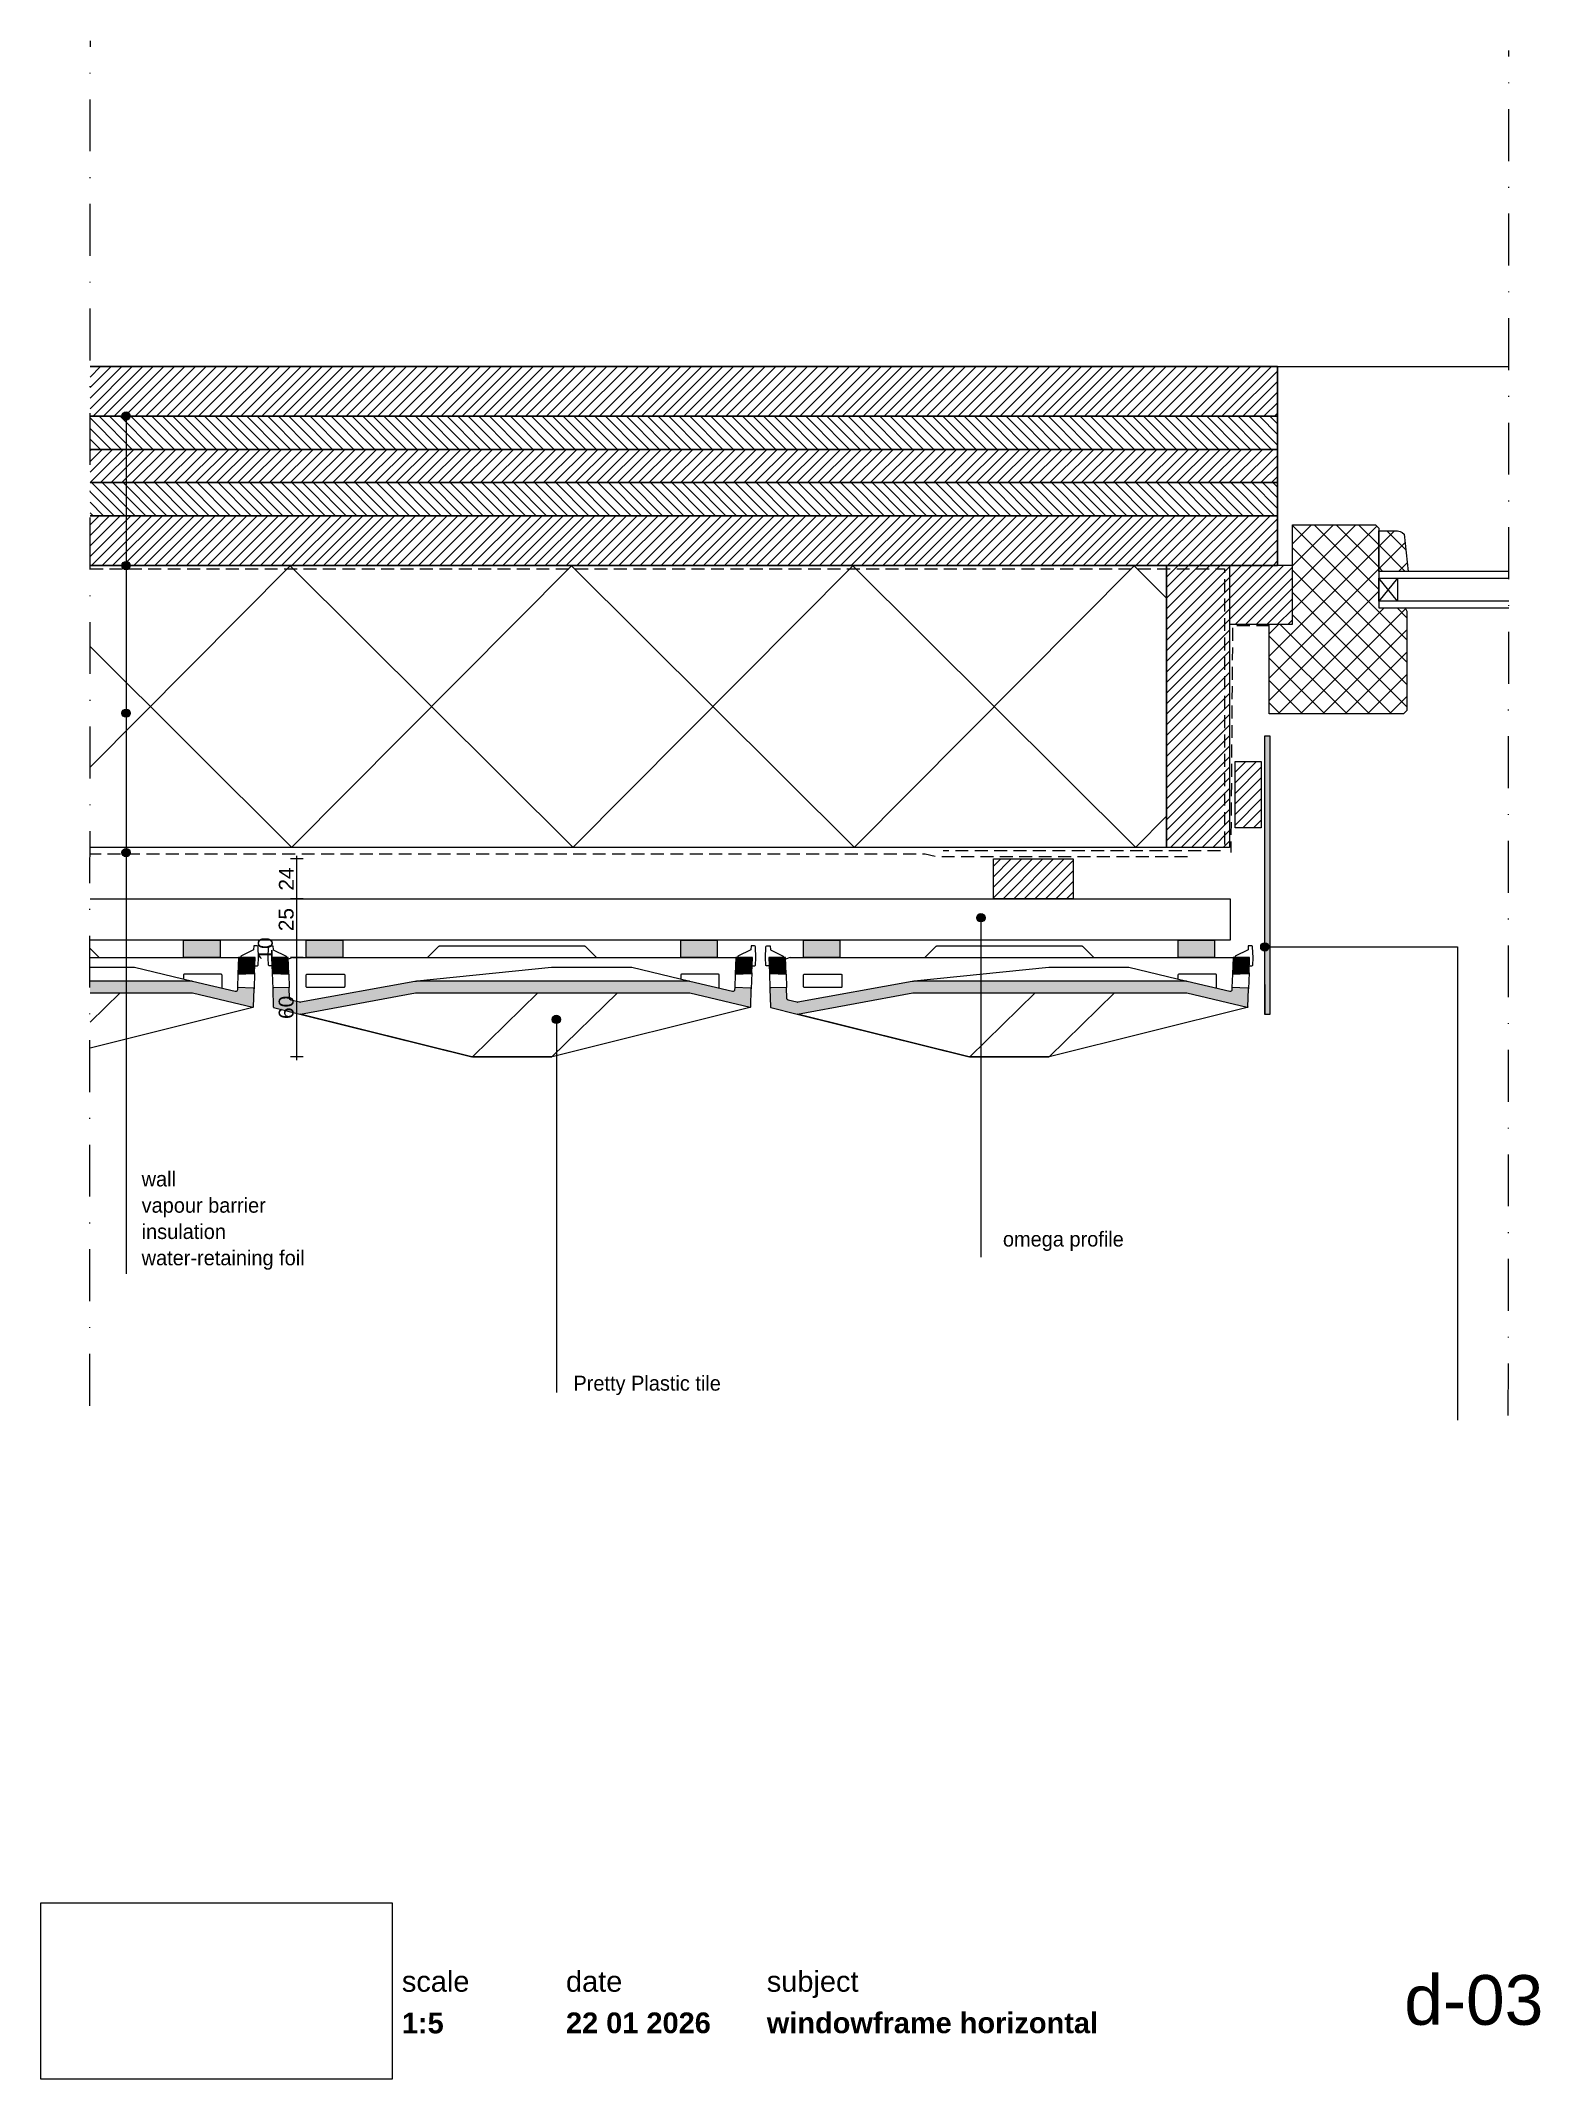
# Paper-space layout 'd-03 windowframe horizontal' of a CAD drawing. Header units: millimetres. Extents: x 14 to 195, y 11 to 257.
import ezdxf
from ezdxf.xclip import XClip

# ---------------------------------------------------------------- set-up
doc = ezdxf.new("R2010")
doc.units = ezdxf.units.MM
doc.header["$MEASUREMENT"] = 0
doc.header["$XCLIPFRAME"] = 0
for name, pattern in [('B0302', [12.51, 6.26, -3.125, 0, -3.125]), ('B0701', [2.3412, 1.56, -0.7812]), ('Wipeout_Contour', [1000, 0, -1000])]:
    doc.linetypes.add(name, pattern=pattern)
for name, color, linetype in [('#01', 7, 'Continuous'), ('Dim - 1_50_100', 7, 'Continuous'), ('Info - 1_50_100', 7, 'Continuous'), ('Info - 1_5_10', 7, 'Continuous'), ('Info - English', 7, 'Continuous')]:
    doc.layers.add(name, color=color, linetype=linetype)
doc.styles.add('GENERATED_STYLE_1', font='HelveticaNeue.ttc')
doc.styles.add('GENERATED_STYLE_2', font='HelveticaNeue.ttc')
doc.styles.add('GENERATED_STYLE_3', font='Helvetica.ttc')
doc.styles.add('GENERATED_STYLE_4', font='')
doc.styles.get('GENERATED_STYLE_4').set_extended_font_data('Work Sans')
picture_1 = doc.add_image_def('image1.png', size_in_pixel=(317, 159))
pattern_1 = [(45, (-5632.7268, 463.4281), (-0.6363961, 0.6363961), [])]
pattern_2 = [(315, (-5632.7268, 463.4281), (0.6363961, 0.6363961), [])]
pattern_3 = [(45, (-5632.7268, 463.4281), (-1.3435029, 1.3435029), []), (135, (-5632.7268, 463.4281), (1.3435029, 1.3435029), [])]

# ---------------------------------------------------------------- blocks, each defined once
blk = doc.blocks.new('Drawing_1_1', base_point=(-200, 60))
at = {"color": 2, "linetype": 'Continuous', "lineweight": 0}
for s, insert, char_height, attachment_point, style in [('\\A1;{\\pql;\\fHelvetica Neue|b0|i0|c0|p0;\\W1.000000;scale}', (57.28, 24.14), 2.5, 1, 'GENERATED_STYLE_1'), ('\\A1;{\\pql;\\fHelvetica Neue|b0|i0|c0|p0;\\W1.000000;date}', (77.08, 24.14), 2.5, 1, 'GENERATED_STYLE_1'), ('\\A1;{\\pql;\\fHelvetica Neue|b0|i0|c0|p0;\\W1.000000;subject}', (101.31, 24.14), 2.5, 1, 'GENERATED_STYLE_1'), ('\\A1;{\\pqr;\\fHelvetica Neue|b0|i0|c0|p0;\\W1.000000;d-03}', (195, 23.65), 6, 3, 'GENERATED_STYLE_1'), ('\\A1;{\\pql;\\fHelvetica Neue|b1|i0|c0|p0;\\W1.000000;1:5}', (57.28, 19.12), 2.5, 1, 'GENERATED_STYLE_2'), ('\\A1;{\\pql;\\fHelvetica Neue|b1|i0|c0|p0;\\W1.000000;22 01 2026}', (77.08, 19.14), 2.5, 1, 'GENERATED_STYLE_2'), ('\\A1;{\\pql;\\fHelvetica Neue|b1|i0|c0|p0;\\W1.000000;windowframe horizontal}', (101.31, 19.14), 2.5, 1, 'GENERATED_STYLE_2')]:
    blk.add_mtext(s, dxfattribs=dict(at, insert=insert, char_height=char_height, attachment_point=attachment_point, style=style))
at = {"color": 254, "linetype": 'Wipeout_Contour', "lineweight": 0, "ltscale": 174.062972}
blk.add_wipeout([(13.71, 11.09), (56.11, 11.09), (56.11, 32.35), (13.71, 32.35)], dxfattribs=at)
at = {"color": 9, "lineweight": 0}
image = blk.add_image(picture_1, insert=(13.71, 11.09), size_in_units=(42.4, 21.27), dxfattribs=at)
image.set_boundary_path([(-0.5, -0.5), (316.5, 158.5)])
blk = doc.blocks.new('Drawing_2_1', base_point=(-5632.73, 463.43))
at = {"layer": '#01', "linetype": 'Continuous', "lineweight": 0, "true_color": 0x000000}
for points in [[(23.51, 211.73), (23.54, 211.54), (23.65, 211.38), (23.81, 211.27), (24.01, 211.23), (24.2, 211.27), (24.36, 211.38), (24.47, 211.54), (24.51, 211.73), (24.47, 211.92), (24.36, 212.08), (24.2, 212.19), (24.01, 212.23), (23.81, 212.19), (23.65, 212.08), (23.54, 211.92)], [(23.51, 193.69), (23.54, 193.5), (23.65, 193.34), (23.81, 193.23), (24.01, 193.19), (24.2, 193.23), (24.36, 193.34), (24.47, 193.5), (24.51, 193.69), (24.47, 193.88), (24.36, 194.04), (24.2, 194.15), (24.01, 194.19), (23.81, 194.15), (23.65, 194.04), (23.54, 193.88)], [(23.51, 175.88), (23.54, 175.69), (23.65, 175.52), (23.81, 175.42), (24.01, 175.38), (24.2, 175.42), (24.36, 175.52), (24.47, 175.69), (24.51, 175.88), (24.47, 176.07), (24.36, 176.23), (24.2, 176.34), (24.01, 176.38), (23.81, 176.34), (23.65, 176.23), (23.54, 176.07)], [(23.51, 159.06), (23.54, 158.87), (23.65, 158.71), (23.81, 158.6), (24.01, 158.56), (24.2, 158.6), (24.36, 158.71), (24.47, 158.87), (24.51, 159.06), (24.47, 159.25), (24.36, 159.42), (24.2, 159.52), (24.01, 159.56), (23.81, 159.52), (23.65, 159.42), (23.54, 159.25)], [(126.64, 151.2), (126.68, 151.01), (126.79, 150.85), (126.95, 150.74), (127.14, 150.7), (127.33, 150.74), (127.5, 150.85), (127.6, 151.01), (127.64, 151.2), (127.6, 151.39), (127.5, 151.55), (127.33, 151.66), (127.14, 151.7), (126.95, 151.66), (126.79, 151.55), (126.68, 151.39)], [(160.9, 147.69), (160.94, 147.5), (161.05, 147.33), (161.21, 147.23), (161.4, 147.19), (161.59, 147.23), (161.76, 147.33), (161.86, 147.5), (161.9, 147.69), (161.86, 147.88), (161.76, 148.04), (161.59, 148.15), (161.4, 148.19), (161.21, 148.15), (161.05, 148.04), (160.94, 147.88)], [(75.42, 138.93), (75.46, 138.74), (75.57, 138.58), (75.73, 138.47), (75.92, 138.43), (76.11, 138.47), (76.27, 138.58), (76.38, 138.74), (76.42, 138.93), (76.38, 139.12), (76.27, 139.28), (76.11, 139.39), (75.92, 139.43), (75.73, 139.39), (75.57, 139.28), (75.46, 139.12)]]:
    blk.add_hatch(color=18, dxfattribs=at).paths.add_polyline_path(points)
at = {"layer": 'Info - 1_50_100', "linetype": 'Continuous', "lineweight": 0, "true_color": 0x000000}
h = blk.add_hatch(dxfattribs=at)
h.set_pattern_fill('310_Naaldhout__01__0001', color=18, style=0, pattern_type=2)
h.set_pattern_definition(pattern_1)
h.paths.add_polyline_path([(162.94, 217.69), (19.66, 217.69), (19.66, 211.69), (162.94, 211.69)])
h = blk.add_hatch(dxfattribs=at)
h.set_pattern_fill('310_Naaldhout__02__0001', color=18, style=0, pattern_type=2)
h.set_pattern_definition(pattern_2)
h.paths.add_polyline_path([(162.94, 211.69), (19.66, 211.69), (19.66, 207.69), (162.94, 207.69)])
h = blk.add_hatch(dxfattribs=at)
h.set_pattern_fill('310_Naaldhout__01__0001', color=18, style=0, pattern_type=2)
h.set_pattern_definition(pattern_1)
h.paths.add_polyline_path([(162.94, 207.69), (19.66, 207.69), (19.66, 203.69), (162.94, 203.69)])
h = blk.add_hatch(dxfattribs=at)
h.set_pattern_fill('310_Naaldhout__02__0001', color=18, style=0, pattern_type=2)
h.set_pattern_definition(pattern_2)
h.paths.add_polyline_path([(162.94, 203.69), (19.66, 203.69), (19.66, 199.69), (162.94, 199.69)])
h = blk.add_hatch(dxfattribs=at)
h.set_pattern_fill('310_Naaldhout__01__0001', color=18, style=0, pattern_type=2)
h.set_pattern_definition(pattern_1)
h.paths.add_polyline_path([(162.94, 199.69), (19.66, 199.69), (19.66, 193.69), (162.94, 193.69)])
h = blk.add_hatch(dxfattribs=at)
h.set_pattern_fill('415_Isolatie_ruit_0001', color=18, style=0, pattern_type=2)
h.set_pattern_definition([(135.152, (43.98, 159.69), (16.8807, 16.9703), []), (225.152, (43.98, 159.69), (-17.0605, 16.9703), [])])
h.paths.add_polyline_path([(149.54, 193.69), (19.66, 193.69), (19.66, 159.69), (149.54, 159.69)])
h = blk.add_hatch(dxfattribs=at)
h.set_pattern_fill('310_Naaldhout__01__0001', color=18, style=0, pattern_type=2)
h.set_pattern_definition(pattern_1)
h.paths.add_polyline_path([(157.14, 159.69), (157.14, 193.69), (149.54, 193.69), (149.54, 159.69)])
h = blk.add_hatch(dxfattribs=at)
h.set_pattern_fill('310_Naaldhout__01__0001', color=18, style=0, pattern_type=2)
h.set_pattern_definition(pattern_1)
h.paths.add_polyline_path([(164.74, 186.6), (164.74, 193.69), (157.14, 193.69), (157.14, 186.6)])
blk.add_hatch(color=18, dxfattribs=at).paths.add_polyline_path([(162, 139.55), (162, 173.13), (161.4, 173.13), (161.4, 139.55)])
at = {"layer": 'Info - 1_5_10', "linetype": 'Continuous', "lineweight": 0, "true_color": 0x99a3a6}
h = blk.add_hatch(dxfattribs=at)
h.set_pattern_fill('305_Loofhout__02__0001', color=253, style=0, pattern_type=2)
h.set_pattern_definition(pattern_3)
h.paths.add_polyline_path([(161.94, 186.6), (161.94, 175.8), (178.14, 175.8), (178.54, 176.2), (178.54, 188.2), (178.34, 188.58), (175.14, 188.58), (175.14, 194.8), (175.14, 198.2), (174.74, 198.6), (164.74, 198.6), (164.74, 186.6)])
h = blk.add_hatch(dxfattribs=at)
h.set_pattern_fill('305_Loofhout__02__0001', color=253, style=0, pattern_type=2)
h.set_pattern_definition(pattern_3)
h.paths.add_polyline_path([(175.14, 192.98), (178.68, 192.98), (178.21, 197.46, 0.246914), (177.12, 197.89), (175.14, 197.89)])
h = blk.add_hatch(dxfattribs=at)
h.set_pattern_fill('310_Naaldhout__01__0001', color=253, style=0, pattern_type=2)
h.set_pattern_definition(pattern_1)
h.paths.add_polyline_path([(160.96, 162.05), (160.96, 170.05), (157.81, 170.05), (157.81, 162.05)])
h = blk.add_hatch(dxfattribs=at)
h.set_pattern_fill('310_Naaldhout__01__0001', color=253, style=0, pattern_type=2)
h.set_pattern_definition(pattern_1)
h.paths.add_polyline_path([(128.67, 153.49), (138.27, 153.49), (138.27, 158.29), (128.67, 158.29)])
at = {"layer": 'Info - 1_5_10', "linetype": 'Continuous', "lineweight": 0, "true_color": 0xffffff}
for points in [[(30.94, 148.5), (30.94, 146.4), (35.34, 146.4), (35.34, 148.5)], [(45.74, 148.5), (45.74, 146.4), (50.14, 146.4), (50.14, 148.5)], [(90.94, 148.5), (90.94, 146.4), (95.34, 146.4), (95.34, 148.5)], [(105.74, 148.5), (105.74, 146.4), (110.14, 146.4), (110.14, 148.5)], [(150.94, 148.5), (150.94, 146.4), (155.34, 146.4), (155.34, 148.5)]]:
    blk.add_hatch(color=7, dxfattribs=at).paths.add_polyline_path(points)
at = {"layer": 'Info - 1_5_10', "linetype": 'Continuous', "lineweight": 0, "true_color": 0xd1d7d8}
for points in [[(37.57, 146.4), (37.5, 144.39), (39.41, 144.46, 0.394037), (39.51, 144.56), (39.57, 146.4)], [(41.62, 144.56, 0.394037), (41.72, 144.46), (43.64, 144.39), (43.57, 146.4), (41.56, 146.4)], [(97.57, 146.4), (97.5, 144.39), (99.41, 144.46, 0.394037), (99.51, 144.56), (99.57, 146.4)], [(101.62, 144.56, 0.394037), (101.72, 144.46), (103.64, 144.39), (103.57, 146.4), (101.56, 146.4)], [(157.57, 146.4), (157.5, 144.39), (159.41, 144.46, 0.394037), (159.51, 144.56), (159.57, 146.4)], [(31.93, 143.54), (19.66, 143.54), (19.66, 142.14), (31.97, 142.14), (31.99, 142.14), (32.01, 142.13), (39.29, 140.41, 0.473285), (39.37, 140.47), (39.44, 142.62, 0.414085), (39.35, 142.72), (37.44, 142.79), (37.43, 142.5, -0.473151), (37.18, 142.31), (32.03, 143.53), (32, 143.53), (31.97, 143.54)], [(91.93, 143.54), (59.11, 143.54), (59.05, 143.54), (58.99, 143.53), (58.93, 143.53), (58.87, 143.52), (58.83, 143.51), (45.05, 141), (45.02, 140.99), (45, 140.99), (44.98, 141), (44.95, 141), (43.89, 141.27, -0.334419), (43.74, 141.45), (43.69, 142.79), (41.78, 142.73, 0.414085), (41.69, 142.62), (41.76, 140.44, 0.334541), (41.81, 140.39), (44.98, 139.59), (45, 139.59), (45.02, 139.59), (45.03, 139.59), (58.92, 142.13), (58.97, 142.13), (59.01, 142.14), (59.05, 142.14), (91.97, 142.14), (91.99, 142.14), (92.01, 142.13), (99.29, 140.41, 0.473285), (99.37, 140.47), (99.44, 142.62, 0.414085), (99.35, 142.72), (97.44, 142.79), (97.43, 142.5, -0.473151), (97.18, 142.31), (92.03, 143.53), (92, 143.53), (91.97, 143.54)], [(151.93, 143.54), (119.11, 143.54), (119.05, 143.54), (118.99, 143.53), (118.93, 143.53), (118.87, 143.52), (118.83, 143.51), (105.05, 141), (105.02, 140.99), (105, 140.99), (104.98, 141), (104.95, 141), (103.89, 141.27, -0.334419), (103.74, 141.45), (103.69, 142.79), (101.78, 142.73, 0.414085), (101.69, 142.62), (101.76, 140.44, 0.334541), (101.81, 140.39), (104.98, 139.59), (105, 139.59), (105.02, 139.59), (105.03, 139.59), (118.92, 142.13), (118.97, 142.13), (119.01, 142.14), (119.05, 142.14), (151.97, 142.14), (151.99, 142.14), (152.01, 142.13), (159.29, 140.41, 0.473285), (159.37, 140.47), (159.44, 142.62, 0.414085), (159.35, 142.72), (157.44, 142.79), (157.43, 142.5, -0.473151), (157.18, 142.31), (152.03, 143.53), (152, 143.53), (151.97, 143.54)]]:
    blk.add_hatch(color=254, dxfattribs=at).paths.add_polyline_path(points)
at = {"layer": '#01', "color": 9, "linetype": 'Continuous', "lineweight": 0}
for p, q in [((162.94, 217.69), (190.83, 217.69)), ((24.01, 211.23), (24.01, 120.69)), ((24.01, 193.19), (24.01, 108.25)), ((177.41, 189.38), (175.14, 192.18)), ((177.41, 192.18), (175.14, 189.38)), ((24.01, 175.38), (24.01, 125.07)), ((24.01, 158.56), (24.01, 108.25)), ((127.14, 150.7), (127.14, 110.26)), ((75.92, 138.43), (75.92, 93.94))]:
    blk.add_line(p, q, dxfattribs=at)
at = {"layer": '#01', "color": 2, "linetype": 'B0701', "lineweight": 0, "flags": 128}
for points in [[(19.66, 193.29), (156.54, 193.29), (156.54, 159.69)], [(161.94, 186.4), (157.5, 186.4), (157.3, 159.08)], [(156.06, 159.29), (122.6, 159.29)]]:
    blk.add_lwpolyline(points, dxfattribs=at)
at = {"layer": '#01', "color": 9, "linetype": 'Continuous', "lineweight": 0, "flags": 128}
blk.add_lwpolyline([(161.9, 147.69), (184.64, 147.69), (184.64, 90.59)], dxfattribs=at)
at = {"layer": '#01', "color": 1, "linetype": 'Continuous', "lineweight": 0}
for centre in [(24.01, 211.73), (24.01, 193.69), (24.01, 175.88), (24.01, 159.06), (127.14, 151.2), (161.4, 147.69), (75.92, 138.93)]:
    blk.add_circle(centre, 0.5, dxfattribs=at)
at = {"layer": 'Dim - 1_50_100', "color": 1, "linetype": 'Continuous', "lineweight": 0}
for p, q in [((45.35, 158.29), (43.85, 158.29)), ((44.6, 158.29), (44.6, 158.69)), ((44.6, 153.49), (44.6, 158.29)), ((45.35, 153.49), (43.85, 153.49)), ((44.6, 148.5), (44.6, 153.49)), ((45.35, 148.5), (43.85, 148.5)), ((44.6, 146.4), (44.6, 148.5)), ((45.35, 146.4), (43.85, 146.4)), ((44.6, 134.41), (44.6, 146.4)), ((45.35, 134.41), (43.85, 134.41)), ((44.6, 134.01), (44.6, 134.41))]:
    blk.add_line(p, q, dxfattribs=at)
at = {"layer": 'Info - 1_50_100', "color": 3, "linetype": 'Continuous', "lineweight": 0}
for p, q in [((162.94, 193.69), (19.66, 193.69)), ((156.34, 159.69), (19.66, 159.69))]:
    blk.add_line(p, q, dxfattribs=at)
at = {"layer": 'Info - 1_50_100', "color": 9, "linetype": 'Continuous', "lineweight": 0, "flags": 128}
for points in [[(19.66, 217.69), (162.94, 217.69), (162.94, 211.69), (19.66, 211.69)], [(19.66, 211.69), (162.94, 211.69), (162.94, 207.69), (19.66, 207.69)], [(19.66, 207.69), (162.94, 207.69), (162.94, 203.69), (19.66, 203.69)], [(19.66, 203.69), (162.94, 203.69), (162.94, 199.69), (19.66, 199.69)], [(19.66, 199.69), (162.94, 199.69), (162.94, 193.69), (19.66, 193.69)], [(19.66, 153.49), (157.23, 153.49), (157.23, 148.5), (19.66, 148.5)]]:
    blk.add_lwpolyline(points, dxfattribs=at)
at = {"layer": 'Info - 1_50_100', "color": 4, "linetype": 'Continuous', "lineweight": 0, "flags": 128}
blk.add_lwpolyline([(19.66, 193.69), (162.94, 193.69), (162.94, 217.69), (19.66, 217.69)], dxfattribs=at)
at = {"layer": 'Info - 1_50_100', "color": 1, "linetype": 'Continuous', "lineweight": 0, "flags": 128}
blk.add_lwpolyline([(19.66, 193.69), (149.54, 193.69), (149.54, 159.69), (19.66, 159.69)], dxfattribs=at)
at = {"layer": 'Info - 1_50_100', "color": 2, "linetype": 'Continuous', "lineweight": 0, "flags": 128}
blk.add_lwpolyline([(157.14, 159.69), (149.54, 159.69), (149.54, 193.69), (157.14, 193.69)], close=True, dxfattribs=at)
at = {"layer": 'Info - 1_50_100', "color": 9, "linetype": 'Continuous', "lineweight": 0, "flags": 128}
for points in [[(164.74, 186.6), (164.74, 193.69), (157.14, 193.69), (157.14, 186.6)], [(162, 139.55), (161.4, 139.55), (161.4, 173.13), (162, 173.13)]]:
    blk.add_lwpolyline(points, close=True, dxfattribs=at)
at = {"layer": 'Info - 1_50_100', "color": 2, "linetype": 'B0701', "lineweight": 0, "flags": 128}
blk.add_lwpolyline([(152.07, 158.54), (121.95, 158.54), (120.43, 158.86), (19.66, 158.86)], dxfattribs=at)
at = {"layer": 'Info - 1_5_10', "color": 9, "linetype": 'Continuous', "lineweight": 0}
for p, q in [((19.66, 146.4), (37.57, 146.4)), ((39.51, 144.56), (39.57, 146.4)), ((44.14, 146.4), (43.57, 146.22)), ((44.14, 146.4), (97.57, 146.4)), ((99.51, 144.56), (99.57, 146.4)), ((104.14, 146.4), (103.57, 146.22)), ((104.14, 146.4), (157.57, 146.4)), ((159.51, 144.56), (159.57, 146.4)), ((37.5, 144.39), (37.44, 142.79)), ((39.51, 144.55), (39.44, 142.62)), ((41.62, 144.56), (41.69, 142.62)), ((43.64, 144.39), (43.69, 142.79)), ((97.5, 144.39), (97.44, 142.79)), ((99.51, 144.55), (99.44, 142.62)), ((101.62, 144.56), (101.69, 142.62)), ((103.64, 144.39), (103.69, 142.79)), ((157.5, 144.39), (157.44, 142.79)), ((159.51, 144.55), (159.44, 142.62)), ((23.28, 142.14), (19.66, 138.59)), ((73.68, 142.14), (65.79, 134.41)), ((83.28, 142.14), (75.39, 134.41)), ((133.68, 142.14), (125.79, 134.41)), ((143.28, 142.14), (135.39, 134.41)), ((44.98, 139.59), (65.73, 134.41)), ((104.98, 139.59), (125.73, 134.41)), ((65.79, 134.41), (75.36, 134.41)), ((125.79, 134.41), (135.36, 134.41))]:
    blk.add_line(p, q, dxfattribs=at)
at = {"layer": 'Info - 1_5_10', "color": 2, "linetype": 'Continuous', "lineweight": 0, "flags": 128}
for points in [[(161.94, 186.6), (164.74, 186.6), (164.74, 198.6), (174.74, 198.6), (175.14, 198.2), (175.14, 194.8), (175.14, 188.58), (178.34, 188.58), (178.54, 188.2), (178.54, 176.2), (178.14, 175.8), (161.94, 175.8)], [(30.94, 148.5), (35.34, 148.5), (35.34, 146.4), (30.94, 146.4)], [(45.74, 148.5), (50.14, 148.5), (50.14, 146.4), (45.74, 146.4)], [(90.94, 148.5), (95.34, 148.5), (95.34, 146.4), (90.94, 146.4)], [(105.74, 148.5), (110.14, 148.5), (110.14, 146.4), (105.74, 146.4)], [(150.94, 148.5), (155.34, 148.5), (155.34, 146.4), (150.94, 146.4)]]:
    blk.add_lwpolyline(points, close=True, dxfattribs=at)
for points in [[(175.14, 192.98), (175.14, 197.89), (177.12, 197.89, -0.246914), (178.21, 197.46), (178.68, 192.98)], [(37.57, 146.4), (37.5, 144.39), (39.41, 144.46, 0.394037), (39.51, 144.56), (39.57, 146.4)], [(41.62, 144.56, 0.394037), (41.72, 144.46), (43.64, 144.39), (43.57, 146.4), (41.56, 146.4)], [(97.57, 146.4), (97.5, 144.39), (99.41, 144.46, 0.394037), (99.51, 144.56), (99.57, 146.4)], [(101.62, 144.56, 0.394037), (101.72, 144.46), (103.64, 144.39), (103.57, 146.4), (101.56, 146.4)], [(157.57, 146.4), (157.5, 144.39), (159.41, 144.46, 0.394037), (159.51, 144.56), (159.57, 146.4)], [(91.93, 143.54), (59.11, 143.54), (59.05, 143.54), (58.99, 143.53), (58.93, 143.53), (58.87, 143.52), (58.83, 143.51), (45.05, 141), (45.02, 140.99), (45, 140.99), (44.98, 141), (44.95, 141), (43.89, 141.27, -0.334419), (43.74, 141.45), (43.69, 142.79), (41.78, 142.73, 0.414085), (41.69, 142.62), (41.76, 140.44, 0.334541), (41.81, 140.39), (44.98, 139.59), (45, 139.59), (45.02, 139.59), (45.03, 139.59), (58.92, 142.13), (58.97, 142.13), (59.01, 142.14), (59.05, 142.14), (91.97, 142.14), (91.99, 142.14), (92.01, 142.13), (99.29, 140.41, 0.473285), (99.37, 140.47), (99.44, 142.62, 0.414085), (99.35, 142.72), (97.44, 142.79), (97.43, 142.5, -0.473151), (97.18, 142.31), (92.03, 143.53), (92, 143.53), (91.97, 143.54)], [(151.93, 143.54), (119.11, 143.54), (119.05, 143.54), (118.99, 143.53), (118.93, 143.53), (118.87, 143.52), (118.83, 143.51), (105.05, 141), (105.02, 140.99), (105, 140.99), (104.98, 141), (104.95, 141), (103.89, 141.27, -0.334419), (103.74, 141.45), (103.69, 142.79), (101.78, 142.73, 0.414085), (101.69, 142.62), (101.76, 140.44, 0.334541), (101.81, 140.39), (104.98, 139.59), (105, 139.59), (105.02, 139.59), (105.03, 139.59), (118.92, 142.13), (118.97, 142.13), (119.01, 142.14), (119.05, 142.14), (151.97, 142.14), (151.99, 142.14), (152.01, 142.13), (159.29, 140.41, 0.473285), (159.37, 140.47), (159.44, 142.62, 0.414085), (159.35, 142.72), (157.44, 142.79), (157.43, 142.5, -0.473151), (157.18, 142.31), (152.03, 143.53), (152, 143.53), (151.97, 143.54)]]:
    blk.add_lwpolyline(points, format="xyb", close=True, dxfattribs=at)
at = {"layer": 'Info - 1_5_10', "color": 9, "linetype": 'Continuous', "lineweight": 0, "flags": 128}
for points in [[(190.83, 192.98), (175.14, 192.98), (175.14, 192.18), (190.83, 192.18)], [(190.83, 189.38), (175.14, 189.38), (175.14, 188.58), (190.83, 188.58)], [(19.66, 147.5), (20.77, 146.4)]]:
    blk.add_lwpolyline(points, dxfattribs=at)
at = {"layer": 'Info - 1_5_10', "color": 1, "linetype": 'Continuous', "lineweight": 0, "flags": 128}
blk.add_lwpolyline([(175.14, 189.38), (175.14, 192.18), (177.41, 192.18), (177.41, 189.38)], close=True, dxfattribs=at)
at = {"layer": 'Info - 1_5_10', "color": 3, "linetype": 'Continuous', "lineweight": 0, "flags": 128}
blk.add_lwpolyline([(161.4, 143.14), (161.4, 139.55), (161.4, 173.13)], dxfattribs=at)
at = {"layer": 'Info - 1_5_10', "color": 4, "linetype": 'Continuous', "lineweight": 0, "flags": 128}
for points in [[(160.96, 162.05), (157.81, 162.05), (157.81, 170.05), (160.96, 170.05)], [(128.67, 153.49), (128.67, 158.29), (138.27, 158.29), (138.27, 153.49)]]:
    blk.add_lwpolyline(points, close=True, dxfattribs=at)
at = {"layer": 'Info - 1_5_10', "color": 9, "linetype": 'Continuous', "lineweight": 0, "flags": 128}
for points in [[(39.57, 145.4), (39.85, 145.4, 0.404156), (39.95, 145.49), (39.98, 146.38), (39.93, 147.7, 0.404506), (39.83, 147.8), (39.41, 147.8), (39.39, 147.34), (37.83, 146.55), (37.8, 146.4)], [(41.57, 145.4), (41.28, 145.4, -0.404156), (41.18, 145.49), (41.15, 146.38), (41.2, 147.7, -0.404506), (41.3, 147.8), (41.72, 147.8), (41.74, 147.34), (43.3, 146.55), (43.33, 146.4)], [(60.37, 146.4), (61.74, 147.77, -0.188266), (61.8, 147.8), (79.32, 147.8, -0.225103), (79.4, 147.76), (80.77, 146.4)], [(99.57, 145.4), (99.85, 145.4, 0.404156), (99.95, 145.49), (99.98, 146.38), (99.93, 147.7, 0.404506), (99.83, 147.8), (99.41, 147.8), (99.39, 147.34), (97.83, 146.55), (97.8, 146.4)], [(101.57, 145.4), (101.28, 145.4, -0.404156), (101.18, 145.49), (101.15, 146.38), (101.2, 147.7, -0.404506), (101.3, 147.8), (101.72, 147.8), (101.74, 147.34), (103.3, 146.55), (103.33, 146.4)], [(120.37, 146.4), (121.74, 147.77, -0.188266), (121.8, 147.8), (139.32, 147.8, -0.225103), (139.4, 147.76), (140.77, 146.4)], [(159.57, 145.4), (159.85, 145.4, 0.404156), (159.95, 145.49), (159.98, 146.38), (159.93, 147.7, 0.404506), (159.83, 147.8), (159.41, 147.8), (159.39, 147.34), (157.83, 146.55), (157.8, 146.4)], [(32.01, 143.53), (25.01, 145.19, 0.082482), (24.95, 145.19), (19.66, 145.19)], [(92.01, 143.53), (85.01, 145.19, 0.082482), (84.95, 145.19), (75.38, 145.19, 0.060953), (75.33, 145.19), (59.11, 143.54)], [(152.01, 143.53), (145.01, 145.19, 0.082482), (144.95, 145.19), (135.38, 145.19, 0.060953), (135.33, 145.19), (119.11, 143.54)], [(35.58, 142.69), (35.58, 144.28, 0.432265), (35.48, 144.38), (31.01, 144.38, 0.374997), (30.92, 144.28), (30.92, 143.79)], [(95.58, 142.69), (95.58, 144.28, 0.432265), (95.48, 144.38), (91.01, 144.38, 0.374997), (90.92, 144.28), (90.92, 143.79)], [(155.58, 142.69), (155.58, 144.28, 0.432265), (155.48, 144.38), (151.01, 144.38, 0.374997), (150.92, 144.28), (150.92, 143.79)], [(39.37, 140.47, -0.312132), (39.28, 140.38), (19.66, 135.47)], [(99.37, 140.47, -0.312132), (99.28, 140.38), (75.4, 134.41, -0.102037), (75.35, 134.41), (65.77, 134.41, -0.037171), (65.73, 134.41), (45, 139.59)], [(159.37, 140.47, -0.312132), (159.28, 140.38), (135.4, 134.41, -0.102037), (135.35, 134.41), (125.77, 134.41, -0.037171), (125.73, 134.41), (105, 139.59)]]:
    blk.add_lwpolyline(points, format="xyb", dxfattribs=at)
at = {"layer": 'Info - 1_5_10', "color": 2, "linetype": 'Continuous', "lineweight": 0, "flags": 128}
blk.add_lwpolyline([(19.66, 142.14), (31.97, 142.14), (31.99, 142.14), (32.01, 142.13), (39.29, 140.41, 0.473285), (39.37, 140.47), (39.44, 142.62, 0.414085), (39.35, 142.72), (37.44, 142.79), (37.43, 142.5, -0.473151), (37.18, 142.31), (32.03, 143.53), (32, 143.53), (31.97, 143.54), (31.93, 143.54), (19.66, 143.54)], format="xyb", dxfattribs=at)
at = {"layer": 'Info - 1_5_10', "color": 9, "linetype": 'Continuous', "lineweight": 0, "flags": 128}
for points in [[(45.72, 142.89), (45.72, 144.29, -0.414214), (45.85, 144.39), (50.27, 144.39, -0.414214), (50.38, 144.3), (50.38, 142.89, -0.414214), (50.28, 142.79), (45.85, 142.8, -0.414214)], [(105.72, 142.89), (105.72, 144.29, -0.414214), (105.85, 144.39), (110.27, 144.39, -0.414214), (110.38, 144.3), (110.38, 142.89, -0.414214), (110.28, 142.79), (105.85, 142.8, -0.414214)]]:
    blk.add_lwpolyline(points, format="xyb", close=True, dxfattribs=at)
at = {"layer": 'Dim - 1_50_100', "color": 2, "linetype": 'Continuous', "lineweight": 0, "char_height": 1.8, "width": 2.8266, "attachment_point": 7, "rotation": 90, "style": 'GENERATED_STYLE_3'}
for s, insert in [('\\A1;{\\pql;\\fHelvetica|b0|i0|c0|p0;\\W1.000000;24}', (44.24, 154.48)), ('\\A1;{\\pql;\\fHelvetica|b0|i0|c0|p0;\\W1.000000;25}', (44.24, 149.58)), ('\\A1;{\\pql;\\fHelvetica|b0|i0|c0|p0;\\W1.000000;10}', (41.72, 146.04)), ('\\A1;{\\pql;\\fHelvetica|b0|i0|c0|p0;\\W1.000000;60}', (44.24, 138.99))]:
    blk.add_mtext(s, dxfattribs=dict(at, insert=insert))
at = {"layer": 'Info - English', "color": 2, "linetype": 'Continuous', "lineweight": 0, "insert": (25.88, 114.66), "char_height": 1.8, "attachment_point": 4, "line_spacing_factor": 1.05635, "style": 'GENERATED_STYLE_4'}
blk.add_mtext('\\A1;{\\pql;\\fWork Sans|b0|i0|c0|p0;\\W1.000000;wall\\P\\pql;\\fWork Sans|b0|i0|c0|p0;\\W1.000000;vapour barrier\\P\\pql;\\fWork Sans|b0|i0|c0|p0;\\W1.000000;insulation\\P\\pql;\\fWork Sans|b0|i0|c0|p0;\\W1.000000;water-retaining foil}', dxfattribs=at)
at = {"layer": 'Info - English', "color": 2, "linetype": 'Continuous', "lineweight": 0, "char_height": 1.8, "style": 'GENERATED_STYLE_4'}
for s, insert, attachment_point in [('\\A1;{\\pql;\\fWork Sans|b0|i0|c0|p0;\\W1.000000;omega profile}', (129.8, 112.17), 4), ('\\A1;{\\pql;\\fWork Sans|b0|i0|c0|p0;\\W1.000000;Pretty Plastic tile }', (77.98, 94.78), 4), ('\\A1;{\\pqr;\\fWork Sans|b0|i0|c0|p0;\\W1.000000;aluminium L-profile}', (213.5, 94.79), 6)]:
    blk.add_mtext(s, dxfattribs=dict(at, insert=insert, attachment_point=attachment_point))

psp = doc.layouts.new('d-03 windowframe horizontal')

# ---------------------------------------------------------------- linework, layer by layer
at = {"layer": '#01', "color": 2, "linetype": 'B0302', "lineweight": 0}
for p, q in [((19.62, 92.34), (19.69, 257)), ((190.78, 91.17), (190.86, 255.83))]:
    psp.add_line(p, q, dxfattribs=at)

# ---------------------------------------------------------------- block references
at = {"color": 4, "linetype": 'Continuous', "lineweight": 0}
ref = psp.add_blockref('Drawing_2_1', (-5632.73, 463.43), dxfattribs=at)
XClip(ref).set_block_clipping_path([(19.6592273245, 73.251262652), (190.8273800448, 287)])
ref = psp.add_blockref('Drawing_1_1', (-200, 60), dxfattribs=at)
XClip(ref).set_block_clipping_path([(-287.3178906032, -75.7273941135), (502.7286062445, 56.3449743075)])

doc.saveas('drawing.dxf')
